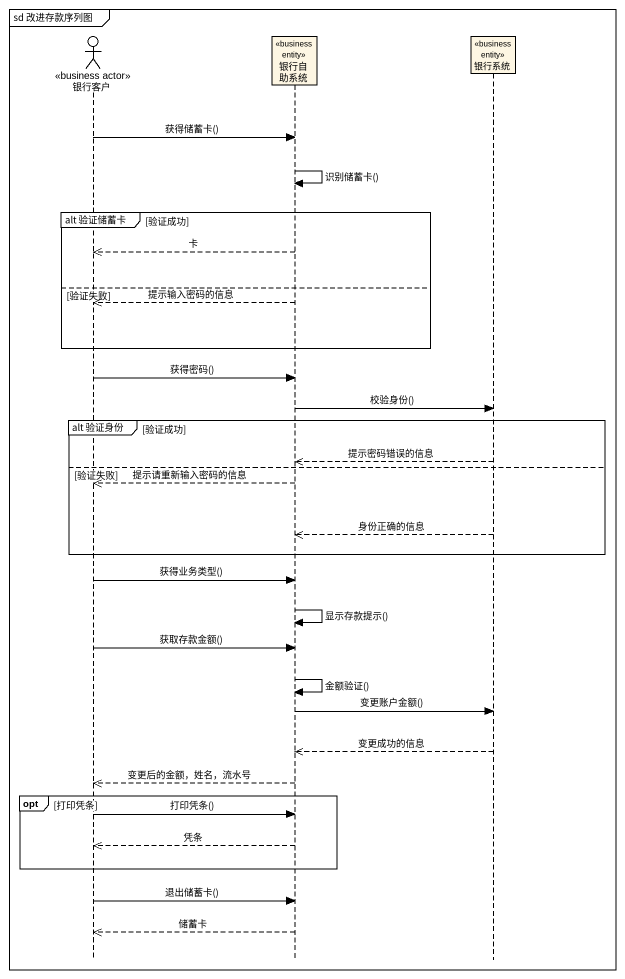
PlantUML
@startuml
mainframe sd 改进存款序列图
hide footbox
actor 银行客户 <<business actor>>
participant 银行自助系统 <<business entity>>
participant 银行系统 <<business entity>>

银行客户 -> 银行自助系统 : 获得储蓄卡()
银行自助系统 -> 银行自助系统 : 识别储蓄卡()
group alt 验证储蓄卡 [验证成功]
  银行自助系统 -->> 银行客户 : 卡
else 验证失败
  银行自助系统 -->> 银行客户 : 提示输入密码的信息
end
银行客户 -> 银行自助系统 : 获得密码()
银行自助系统 -> 银行系统 : 校验身份()
group alt 验证身份 [验证成功]
  银行系统 -->> 银行自助系统 : 提示密码错误的信息
else 验证失败
  银行自助系统 -->> 银行客户 : 提示请重新输入密码的信息
  银行系统 -->> 银行自助系统 : 身份正确的信息
end
银行客户 -> 银行自助系统 : 获得业务类型()
银行自助系统 -> 银行自助系统 : 显示存款提示()
银行客户 -> 银行自助系统 : 获取存款金额()
银行自助系统 -> 银行自助系统 : 金额验证()
银行自助系统 -> 银行系统 : 变更账户金额()
银行系统 -->> 银行自助系统 : 变更成功的信息
银行自助系统 -->> 银行客户 : 变更后的金额，姓名，流水号
opt 打印凭条
  银行客户 -> 银行自助系统 : 打印凭条()
  银行自助系统 -->> 银行客户 : 凭条
end
银行客户 -> 银行自助系统 : 退出储蓄卡()
银行自助系统 -->> 银行客户 : 储蓄卡
@enduml
